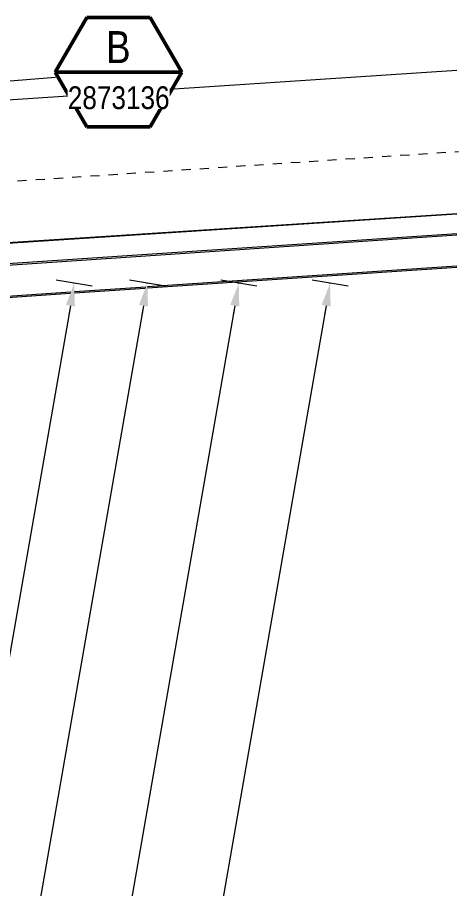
# Model space of a CAD drawing. Header units: metres. Extents: x -1150 to -1098, y 3 to 550.
# Drawn here: x -1102.89 to -1098.06, y 537.55 to 547.09 of the extents above; entities that cross this region are included whole.
import ezdxf

# ---------------------------------------------------------------- set-up
doc = ezdxf.new("R2010")
doc.units = ezdxf.units.M
doc.linetypes.add('JacobsGridLine', pattern=[0.0145, 0.01, -0.001, 0.0025, -0.001])
for name, color, linetype, lineweight in [('A-ANNO-NOTE', 7, 'Continuous', 9), ('A-ANNO-SYMB', 7, 'Continuous', 9), ('A-DETL-GENF', 7, 'Continuous', 9), ('A-FLOR', 7, 'Continuous', 50), ('S-BEAM', 7, 'Continuous', 50), ('S-GRID', 7, 'Continuous', 9)]:
    doc.layers.add(name, color=color, linetype=linetype, lineweight=lineweight)
doc.styles.add('Arial Narrow', font='ARIALN.TTF', dxfattribs={"height": 0.35})
doc.styles.add('Arial Narrow_1', font='ARIALN.TTF', dxfattribs={"height": 0.25})

# ---------------------------------------------------------------- blocks, each defined once
blk = doc.blocks.new('T2DExtentArrowReinf_v1 - Extent-6533169-DRG-2873131 - DECK REINFORCEMENT PLAN')
at = {"layer": 'A-DETL-GENF'}
for p, q in [((0, 0.01), (0, -0.01)), ((0.25, 0), (34.91, 0))]:
    blk.add_line(p, q, dxfattribs=at)
blk = doc.blocks.new('T2DExtentArrowReinf_v1 - Extent-6533392-DRG-2873131 - DECK REINFORCEMENT PLAN')
at = {"layer": 'A-DETL-GENF'}
for p, q in [((0, 0.01), (0, -0.01)), ((0.25, 0), (34.91, 0))]:
    blk.add_line(p, q, dxfattribs=at)
blk = doc.blocks.new('T2DExtentArrowReinf_v1 - Extent-6533612-DRG-2873131 - DECK REINFORCEMENT PLAN')
at = {"layer": 'A-DETL-GENF'}
for p, q in [((0, 0.01), (0, -0.01)), ((0.25, 0), (34.91, 0))]:
    blk.add_line(p, q, dxfattribs=at)
blk = doc.blocks.new('T2DExtentArrowReinf_v1 - Extent-7463178-DRG-2873131 - DECK REINFORCEMENT PLAN')
at = {"layer": 'A-DETL-GENF'}
for p, q in [((0, 0.01), (0, -0.01)), ((0.25, 0), (34.91, 0))]:
    blk.add_line(p, q, dxfattribs=at)
blk = doc.blocks.new('Detail View - SheetRef-4900799-DRG-2873131 - DECK REINFORCEMENT PLAN')
at = {"layer": 'A-ANNO-SYMB', "lineweight": 50}
for p, q in [((-0.003462, 0.006), (-0.006928, -0.000003)), ((0.003464, 0.006), (-0.003462, 0.006)), ((0.006928, 0), (0.003464, 0.006)), ((-0.006928, 0), (0.006928, 0)), ((-0.006928, -0.000003), (-0.003465, -0.006)), ((0.003464, -0.006), (0.006928, 0)), ((-0.003465, -0.006), (0.003464, -0.006))]:
    blk.add_line(p, q, dxfattribs=at)

msp = doc.modelspace()

# ---------------------------------------------------------------- hatches: boundary and pattern name
at = {"layer": 'A-ANNO-NOTE', "lineweight": 5}
for points in [[(-1102.2634, 543.9288), (-1102.2698, 544.1836), (-1102.362, 543.9459)], [(-1101.4634, 543.9288), (-1101.4698, 544.1836), (-1101.562, 543.9459)], [(-1100.4634, 543.9288), (-1100.4698, 544.1836), (-1100.562, 543.9459), (-1100.5531, 543.9444)], [(-1099.4634, 543.9288), (-1099.4698, 544.1836), (-1099.562, 543.9459)]]:
    msp.add_hatch(color=256, dxfattribs=at).paths.add_polyline_path(points)

# ---------------------------------------------------------------- linework, layer by layer
at = {"layer": 'A-ANNO-NOTE'}
for p, q in [((-1102.0728, 544.1493), (-1102.4668, 544.218)), ((-1101.2728, 544.1493), (-1101.6668, 544.218)), ((-1100.2728, 544.1493), (-1100.6668, 544.218)), ((-1099.2728, 544.1493), (-1099.6668, 544.218)), ((-1102.3127, 543.9373), (-1102.3299, 543.8388)), ((-1101.5127, 543.9373), (-1101.5299, 543.8388)), ((-1100.5127, 543.9373), (-1100.5299, 543.8388)), ((-1099.5127, 543.9373), (-1099.5299, 543.8388))]:
    msp.add_line(p, q, dxfattribs=at)
at = {"layer": 'A-ANNO-SYMB', "lineweight": 18}
msp.add_line((-1103.9617, 546.3213), (-1102.4772, 546.4397), dxfattribs=at)
at = {"layer": 'A-FLOR', "color": 252, "lineweight": 13, "true_color": 0x888888}
for p, q in [((-1098.0828, 544.9431), (-1105.0483, 544.4933)), ((-1098.0828, 544.9406), (-1105.0479, 544.4856)), ((-1098.0828, 544.726), (-1105.0335, 544.2612)), ((-1098.0828, 544.708), (-1105.0323, 544.243)), ((-1098.0828, 544.3689), (-1101.4688, 544.1424)), ((-1098.0828, 544.3539), (-1101.4684, 544.1275)), ((-1101.4862, 544.1412), (-1102.2674, 544.089)), ((-1101.4922, 544.1259), (-1102.2671, 544.0741)), ((-1102.3075, 544.0863), (-1105.0107, 543.9054)), ((-1102.3135, 544.071), (-1105.0098, 543.8907))]:
    msp.add_line(p, q, dxfattribs=at)
at = {"layer": 'S-BEAM', "lineweight": 13}
msp.add_line((-1098.0828, 546.515), (-1105.0242, 546.0522), dxfattribs=at)
at = {"layer": 'S-GRID', "linetype": 'JacobsGridLine', "lineweight": 18}
msp.add_line((-1105.0866, 545.1586), (-1098.0627, 545.6268), dxfattribs=at)

# ---------------------------------------------------------------- block references
at = {"layer": 'A-ANNO-SYMB', "lineweight": 50, "xscale": 99.99999999999994, "yscale": 99.99999999999994, "zscale": 99.99999999999994}
msp.add_blockref('Detail View - SheetRef-4900799-DRG-2873131 - DECK REINFORCEMENT PLAN', (-1101.7866, 546.4948), dxfattribs=at)
at = {"layer": 'A-DETL-GENF', "rotation": 260.1169774653487}
for name, p in [('T2DExtentArrowReinf_v1 - Extent-6533169-DRG-2873131 - DECK REINFORCEMENT PLAN', (-1102.2698, 544.1836)), ('T2DExtentArrowReinf_v1 - Extent-6533392-DRG-2873131 - DECK REINFORCEMENT PLAN', (-1101.4698, 544.1836)), ('T2DExtentArrowReinf_v1 - Extent-6533612-DRG-2873131 - DECK REINFORCEMENT PLAN', (-1100.4698, 544.1836)), ('T2DExtentArrowReinf_v1 - Extent-7463178-DRG-2873131 - DECK REINFORCEMENT PLAN', (-1099.4698, 544.1836))]:
    msp.add_blockref(name, p, dxfattribs=at)

# ---------------------------------------------------------------- next in the draw order: texts
at = {"layer": 'A-ANNO-SYMB', "insert": (-1101.9212, 546.9446), "char_height": 0.35, "attachment_point": 1, "style": 'Arial Narrow', "bg_fill": 3, "box_fill_scale": 1, "bg_fill_color": 256, "bg_fill_transparency": 0}
msp.add_mtext('B', dxfattribs=at)
at = {"layer": 'A-ANNO-SYMB', "insert": (-1102.3412, 546.3405), "char_height": 0.25, "attachment_point": 1, "style": 'Arial Narrow_1', "bg_fill": 3, "box_fill_scale": 1, "bg_fill_color": 256, "bg_fill_true_color": 13158600, "bg_fill_transparency": 0}
msp.add_mtext('2873136', dxfattribs=at)

doc.saveas('drawing.dxf')
